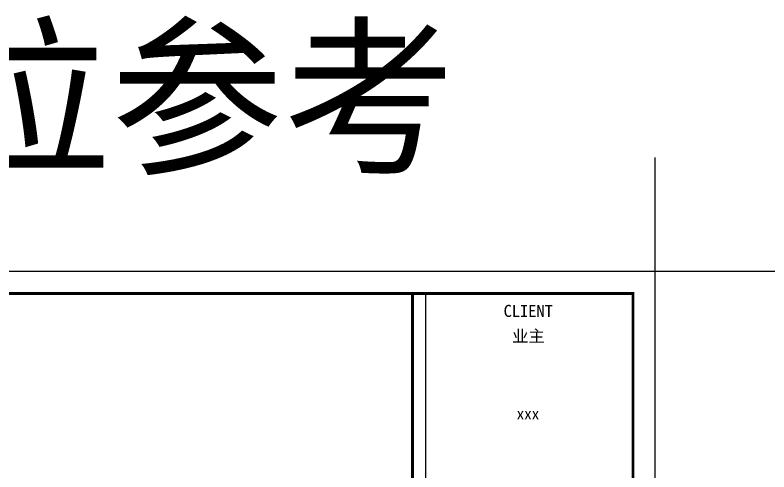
# Model space of a CAD drawing. Header units: millimetres. Extents: x 34817 to 170845, y 26625 to 47482.
# Drawn here: x 140046 to 148174, y 42549 to 47477 of the extents above; entities that cross this region are included whole.
import ezdxf
from ezdxf.enums import TextEntityAlignment as Align

# ---------------------------------------------------------------- set-up
doc = ezdxf.new("R2010")
doc.units = ezdxf.units.MM
doc.layers.get('0').update_dxf_attribs({"color": 142})
doc.layers.add('A-LIBRARY-图框', color=13, linetype='Continuous')
doc.layers.add('【公众号：Design大数据】加微信：koomoo88', color=120, linetype='Continuous')
doc.styles.add('黑体', font='simhei_0.ttf')

# ---------------------------------------------------------------- blocks, each defined once
blk = doc.blocks.new('A$A20FB58630')
blk.add_line((557.47, 6.98), (557.47, 413.02))
at = {"const_width": 0.938}
blk.add_lwpolyline([(43.07, 6.98), (623.11, 6.98), (623.11, 413.02), (43.07, 413.02)], close=True, dxfattribs=at)
blk.add_lwpolyline([(553.28, 6.98), (553.28, 413.02)], dxfattribs=at)
at = {"layer": 'A-LIBRARY-图框', "color": 1}
for p, q in [((630.09, -36.09), (630.09, 456.09)), ((666.17, 420), (0, 420))]:
    blk.add_line(p, q, dxfattribs=at)
at = {"style": '黑体'}
for s, height, p in [('CLIENT', 3.824, (582.11, 405.58)), ('业主', 3.801, (584.8, 397.62))]:
    blk.add_text(s, height=height, dxfattribs=at).set_placement(p)
for tag, height, p in [('XXX', 3.5, (589.83, 374.91)), ('材料清单', 2.5, (592.38, 64.41)), ('1:60', 2.5, (579.33, 35.91)), ('2019.05', 2.5, (611.83, 35.91)), ('PL-00', 2.5, (592.33, 26.91))]:
    blk.add_attdef(tag, text='', height=height, dxfattribs=at).set_placement(p, align=Align.MIDDLE_CENTER)
blk.add_attdef('XXX室内装饰设计施工图', text='', height=3.5, rotation=90, dxfattribs=at).set_placement((577.33, 253.91), align=Align.MIDDLE_CENTER)

msp = doc.modelspace()

# ---------------------------------------------------------------- block references
at = {"layer": 'A-LIBRARY-图框'}
ref = msp.add_blockref('A$A20FB58630', (125502.6, 30418.1), dxfattribs=dict(at, xscale=34.03219720310778, yscale=34.03219720310778, zscale=34.03219720310778))
ref.add_attrib('XXX', 'xxx', dxfattribs={"layer": '0', "height": 119.11, "style": '黑体'}).set_placement((145575.7, 43177.2), align=Align.MIDDLE_CENTER)
at = {"layer": 'A-LIBRARY-图框', "xscale": 34.03219720310778, "yscale": 34.03219720310778, "zscale": 34.03219720310778}
msp.add_blockref('A$A20FB58630', (148174, 30418.1), dxfattribs=at)

# ---------------------------------------------------------------- texts
at = {"layer": '【公众号：Design大数据】加微信：koomoo88', "style": '黑体'}
msp.add_text('各空间平面点位参考', height=1361.29, dxfattribs=at).set_placement((128082.2, 45902.1))

doc.saveas('drawing.dxf')
